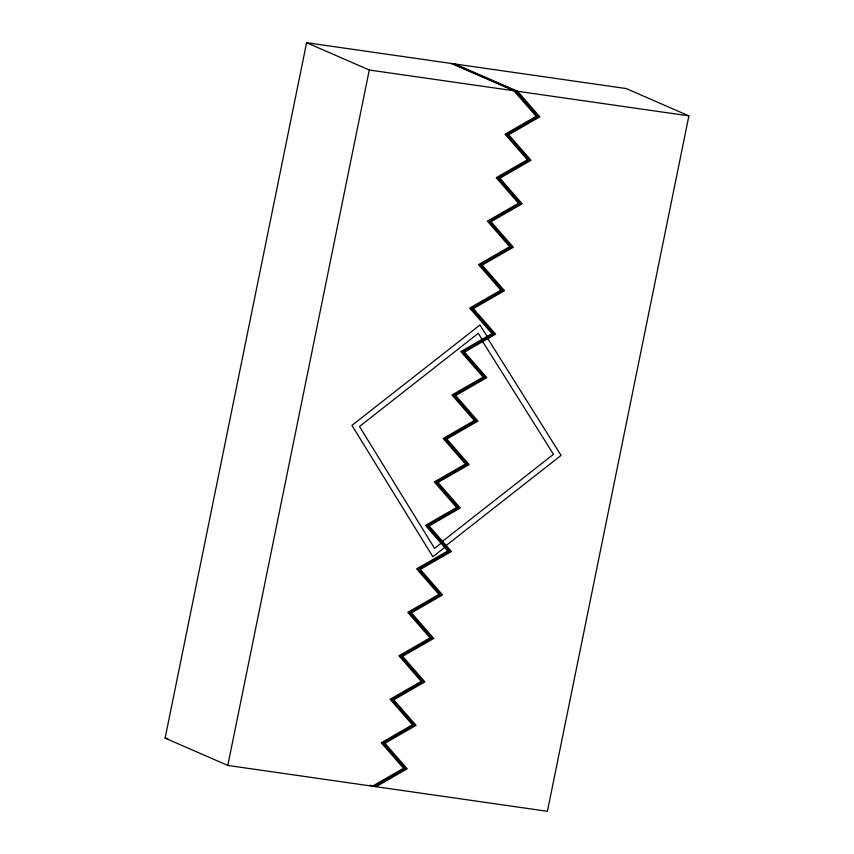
<?xml version="1.0" encoding="UTF-8"?>
<svg xmlns="http://www.w3.org/2000/svg" width="854" height="854" viewBox="0 0 854 854"><rect width="100%" height="100%" fill="white"/><g stroke="black" fill="none" stroke-linecap="round" stroke-linejoin="round"><path stroke-width="1.28" d="M165.11 738.134L306.597 42.7L626.206 88.56L688.89 115.866L547.403 811.3L227.794 765.44L165.11 738.134L167.736 738.518M227.794 765.44L369.291 70.007L306.597 42.7M483.866 339.625L482.691 341.621L553.477 454.317L442.553 541.308L442.884 543.528M485.979 338.408L487.154 336.401L479.98 324.979L351.944 425.388L432.839 556.723L444.678 547.435L444.347 545.215M489 336.668L487.826 338.664L561.067 455.395L446.194 545.482L446.514 547.702M480.834 341.365L482.03 339.358L478.304 333.316L359.502 426.488L434.558 548.353L441.038 543.272L440.717 541.052M374.244 786.459L405.372 768.557L383.094 742.991L414.211 725.089L391.933 699.522L423.061 681.62L400.782 656.064L431.9 638.162L409.621 612.596L440.749 594.694L418.46 569.127L449.588 551.236L427.31 525.669L458.427 507.767L436.148 482.2L467.277 464.298L444.998 438.742L476.116 420.841L453.837 395.274L484.965 377.372L462.676 351.805L493.804 333.903L471.525 308.347L502.643 290.445L480.364 264.879L511.493 246.977L489.214 221.41L520.332 203.508L498.053 177.952L529.181 160.05L506.892 134.484L538.02 116.582L515.741 91.015L453.047 63.708M376.091 786.715L407.219 768.824L384.93 743.258L416.058 725.356L393.779 699.789L424.897 681.887L402.618 656.331L433.747 638.429L411.457 612.862L442.585 594.96L420.307 569.394L451.435 551.492L429.146 525.936L460.274 508.034L437.995 482.467L469.113 464.565L446.834 438.999L477.962 421.097L455.673 395.541L486.801 377.639L464.523 352.072L495.64 334.17L473.362 308.604L504.49 290.702L482.211 265.146L513.329 247.244L491.05 221.677L522.178 203.775L499.889 178.208L531.017 160.306L508.738 134.751L539.856 116.849L517.577 91.282L454.894 63.975M369.291 70.007L688.89 115.866M451.211 63.452L513.894 90.759L536.173 116.315L505.056 134.217L527.334 159.783L496.206 177.685L518.495 203.252L487.367 221.143L509.646 246.71L478.528 264.612L500.807 290.179L469.679 308.08L491.968 333.647L460.84 351.538L483.118 377.105L451.99 395.007L474.28 420.574L443.151 438.476L465.43 464.032L434.312 481.934L456.591 507.5L425.463 525.402L447.752 550.969L416.624 568.871L438.903 594.427L407.785 612.329L430.064 637.895L398.935 655.797L421.214 681.364L390.097 699.266L412.375 724.822L381.247 742.724L403.536 768.29L372.408 786.192L369.995 785.146"/></g></svg>
